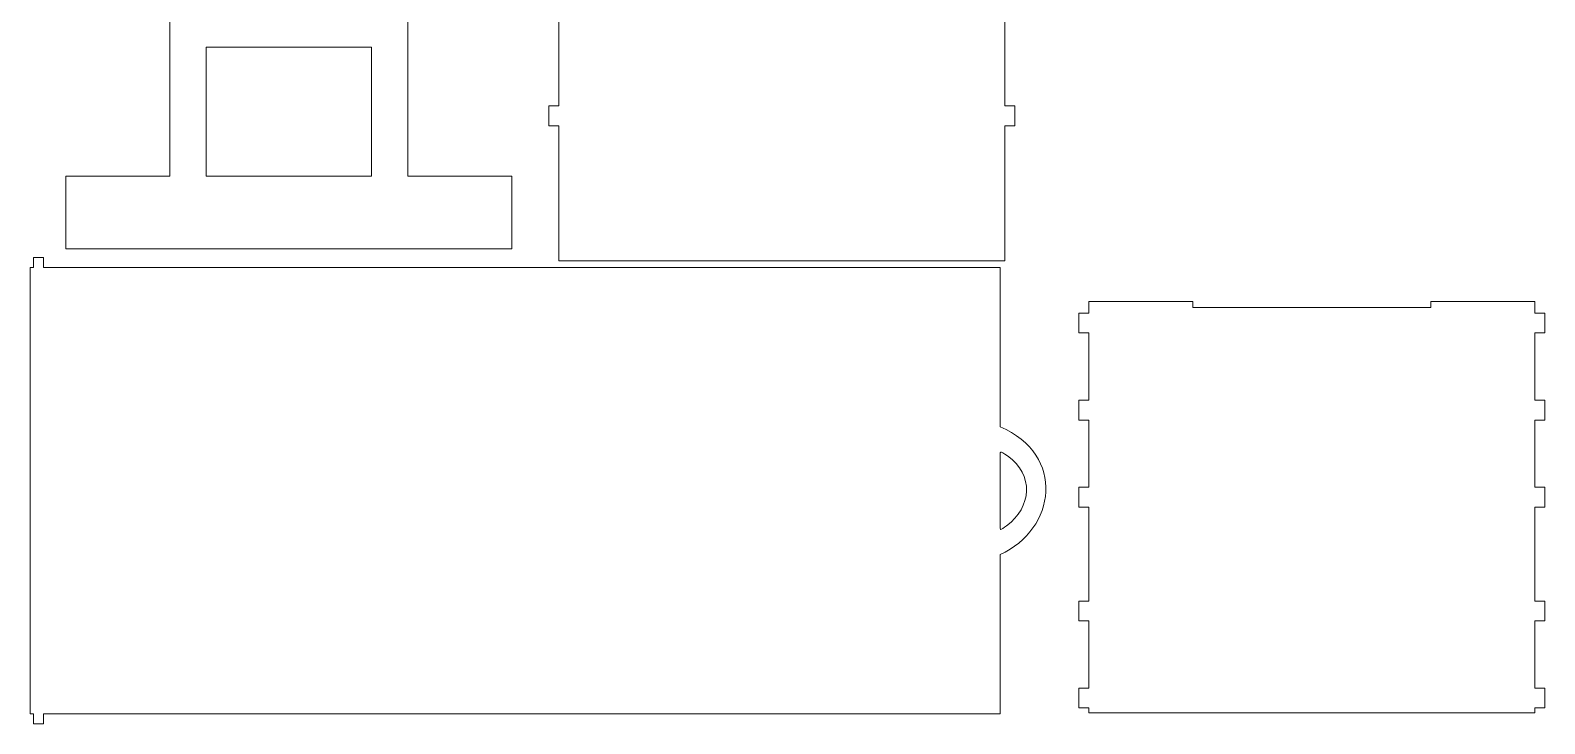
# Model space of a CAD drawing. Header units: centimetres. Extents: x -259 to 261, y 17 to 228.
# Drawn here: x 94.74 to 140.87, y 176.21 to 197.31 of the extents above; entities that cross this region are included whole.
import ezdxf

# ---------------------------------------------------------------- set-up
doc = ezdxf.new("R2010")
doc.units = ezdxf.units.CM
doc.header["$MEASUREMENT"] = 0
doc.layers.add('layer 1', color=7, linetype='Continuous')

msp = doc.modelspace()

# ---------------------------------------------------------------- linework, layer by layer
at = {"layer": 'layer 1', "color": 250, "lineweight": 18}
for points, knots in [([(124.42167, 217.29411), (124.42167, 217.29411), (110.83797, 217.29411), (110.83797, 217.29411), (110.83797, 217.29411), (110.83797, 217.29411), (110.83797, 215.91173), (110.83797, 215.91173), (110.83797, 215.91173), (110.83797, 215.91173), (110.53611, 215.91173), (110.53611, 215.91173), (110.53611, 215.91173), (110.53611, 215.91173), (110.53611, 215.30801), (110.53611, 215.30801), (110.53611, 215.30801), (110.53611, 215.30801), (110.83797, 215.30801), (110.83797, 215.30801), (110.83797, 215.30801), (110.83797, 215.30801), (110.83797, 210.68659), (110.83797, 210.68659), (110.83797, 210.68659), (110.83797, 210.68659), (110.53611, 210.68659), (110.53611, 210.68659), (110.53611, 210.68659), (110.53611, 210.68659), (110.53611, 210.08287), (110.53611, 210.08287), (110.53611, 210.08287), (110.53611, 210.08287), (110.83797, 210.08287), (110.83797, 210.08287), (110.83797, 210.08287), (110.83797, 210.08287), (110.83797, 205.46144), (110.83797, 205.46144), (110.83797, 205.46144), (110.83797, 205.46144), (110.53611, 205.46144), (110.53611, 205.46144), (110.53611, 205.46144), (110.53611, 205.46144), (110.53611, 204.85772), (110.53611, 204.85772), (110.53611, 204.85772), (110.53611, 204.85772), (110.83797, 204.85772), (110.83797, 204.85772), (110.83797, 204.85772), (110.83797, 204.85772), (110.83797, 200.43706), (110.83797, 200.43706), (110.83797, 200.43706), (110.83797, 200.43706), (110.53611, 200.43706), (110.53611, 200.43706), (110.53611, 200.43706), (110.53611, 200.43706), (110.53611, 199.83333), (110.53611, 199.83333), (110.53611, 199.83333), (110.53611, 199.83333), (110.83797, 199.83333), (110.83797, 199.83333), (110.83797, 199.83333), (110.83797, 199.83333), (110.83797, 195.01114), (110.83797, 195.01114), (110.83797, 195.01114), (110.83797, 195.01114), (110.53611, 195.01114), (110.53611, 195.01114), (110.53611, 195.01114), (110.53611, 195.01114), (110.53611, 194.40742), (110.53611, 194.40742), (110.53611, 194.40742), (110.53611, 194.40742), (110.83797, 194.40742), (110.83797, 194.40742), (110.83797, 194.40742), (110.83797, 194.40742), (110.83797, 190.29386), (110.83797, 190.29386), (110.83797, 190.29386), (110.83797, 190.29386), (124.42167, 190.29386), (124.42167, 190.29386), (124.42167, 190.29386), (124.42167, 190.29386), (124.42167, 194.40742), (124.42167, 194.40742), (124.42167, 194.40742), (124.42167, 194.40742), (124.72353, 194.40742), (124.72353, 194.40742), (124.72353, 194.40742), (124.72353, 194.40742), (124.72353, 195.01114), (124.72353, 195.01114), (124.72353, 195.01114), (124.72353, 195.01114), (124.42167, 195.01114), (124.42167, 195.01114), (124.42167, 195.01114), (124.42167, 195.01114), (124.42167, 199.83333), (124.42167, 199.83333), (124.42167, 199.83333), (124.42167, 199.83333), (124.72353, 199.83333), (124.72353, 199.83333), (124.72353, 199.83333), (124.72353, 199.83333), (124.72353, 200.43706), (124.72353, 200.43706), (124.72353, 200.43706), (124.72353, 200.43706), (124.42167, 200.43706), (124.42167, 200.43706), (124.42167, 200.43706), (124.42167, 200.43706), (124.42167, 204.85772), (124.42167, 204.85772), (124.42167, 204.85772), (124.42167, 204.85772), (124.72353, 204.85772), (124.72353, 204.85772), (124.72353, 204.85772), (124.72353, 204.85772), (124.72353, 205.46144), (124.72353, 205.46144), (124.72353, 205.46144), (124.72353, 205.46144), (124.42167, 205.46144), (124.42167, 205.46144), (124.42167, 205.46144), (124.42167, 205.46144), (124.42167, 210.08287), (124.42167, 210.08287), (124.42167, 210.08287), (124.42167, 210.08287), (124.72353, 210.08287), (124.72353, 210.08287), (124.72353, 210.08287), (124.72353, 210.08287), (124.72353, 210.68659), (124.72353, 210.68659), (124.72353, 210.68659), (124.72353, 210.68659), (124.42167, 210.68659), (124.42167, 210.68659), (124.42167, 210.68659), (124.42167, 210.68659), (124.42167, 215.30801), (124.42167, 215.30801), (124.42167, 215.30801), (124.42167, 215.30801), (124.72353, 215.30801), (124.72353, 215.30801), (124.72353, 215.30801), (124.72353, 215.30801), (124.72353, 215.91173), (124.72353, 215.91173), (124.72353, 215.91173), (124.72353, 215.91173), (124.42167, 215.91173), (124.42167, 215.91173), (124.42167, 215.91173), (124.42167, 215.91173), (124.42167, 217.29411), (124.42167, 217.29411)], [0, 0, 0, 0, 0.02222222, 0.02222222, 0.02222222, 0.02222222, 0.04444444, 0.04444444, 0.04444444, 0.04444444, 0.06666667, 0.06666667, 0.06666667, 0.06666667, 0.08888889, 0.08888889, 0.08888889, 0.08888889, 0.11111111, 0.11111111, 0.11111111, 0.11111111, 0.13333333, 0.13333333, 0.13333333, 0.13333333, 0.15555556, 0.15555556, 0.15555556, 0.15555556, 0.17777778, 0.17777778, 0.17777778, 0.17777778, 0.2, 0.2, 0.2, 0.2, 0.22222222, 0.22222222, 0.22222222, 0.22222222, 0.24444444, 0.24444444, 0.24444444, 0.24444444, 0.26666667, 0.26666667, 0.26666667, 0.26666667, 0.28888889, 0.28888889, 0.28888889, 0.28888889, 0.31111111, 0.31111111, 0.31111111, 0.31111111, 0.33333333, 0.33333333, 0.33333333, 0.33333333, 0.35555556, 0.35555556, 0.35555556, 0.35555556, 0.37777778, 0.37777778, 0.37777778, 0.37777778, 0.4, 0.4, 0.4, 0.4, 0.42222222, 0.42222222, 0.42222222, 0.42222222, 0.44444444, 0.44444444, 0.44444444, 0.44444444, 0.46666667, 0.46666667, 0.46666667, 0.46666667, 0.48888889, 0.48888889, 0.48888889, 0.48888889, 0.51111111, 0.51111111, 0.51111111, 0.51111111, 0.53333333, 0.53333333, 0.53333333, 0.53333333, 0.55555556, 0.55555556, 0.55555556, 0.55555556, 0.57777778, 0.57777778, 0.57777778, 0.57777778, 0.6, 0.6, 0.6, 0.6, 0.62222222, 0.62222222, 0.62222222, 0.62222222, 0.64444444, 0.64444444, 0.64444444, 0.64444444, 0.66666667, 0.66666667, 0.66666667, 0.66666667, 0.68888889, 0.68888889, 0.68888889, 0.68888889, 0.71111111, 0.71111111, 0.71111111, 0.71111111, 0.73333333, 0.73333333, 0.73333333, 0.73333333, 0.75555556, 0.75555556, 0.75555556, 0.75555556, 0.77777778, 0.77777778, 0.77777778, 0.77777778, 0.8, 0.8, 0.8, 0.8, 0.82222222, 0.82222222, 0.82222222, 0.82222222, 0.84444444, 0.84444444, 0.84444444, 0.84444444, 0.86666667, 0.86666667, 0.86666667, 0.86666667, 0.88888889, 0.88888889, 0.88888889, 0.88888889, 0.91111111, 0.91111111, 0.91111111, 0.91111111, 0.93333333, 0.93333333, 0.93333333, 0.93333333, 0.95555556, 0.95555556, 0.95555556, 0.95555556, 1, 1, 1, 1]), ([(95.82197, 192.87311), (95.82197, 192.87311), (98.99149, 192.87311), (98.99149, 192.87311), (98.99149, 192.87311), (98.99149, 192.87311), (98.99149, 215.00951), (98.99149, 215.00951), (98.99149, 215.00951), (98.99149, 215.00951), (95.82197, 215.00951), (95.82197, 215.00951), (95.82197, 215.00951), (95.82197, 215.00951), (95.82197, 217.22315), (95.82197, 217.22315), (95.82197, 217.22315), (95.82197, 217.22315), (109.40566, 217.22315), (109.40566, 217.22315), (109.40566, 217.22315), (109.40566, 217.22315), (109.40566, 215.00951), (109.40566, 215.00951), (109.40566, 215.00951), (109.40566, 215.00951), (106.23613, 215.00951), (106.23613, 215.00951), (106.23613, 215.00951), (106.23613, 215.00951), (106.23613, 192.87311), (106.23613, 192.87311), (106.23613, 192.87311), (106.23613, 192.87311), (109.40566, 192.87311), (109.40566, 192.87311), (109.40566, 192.87311), (109.40566, 192.87311), (109.40566, 190.65947), (109.40566, 190.65947), (109.40566, 190.65947), (109.40566, 190.65947), (95.82197, 190.65947), (95.82197, 190.65947), (95.82197, 190.65947), (95.82197, 190.65947), (95.82197, 192.87311), (95.82197, 192.87311)], [0, 0, 0, 0, 0.07692308, 0.07692308, 0.07692308, 0.07692308, 0.15384615, 0.15384615, 0.15384615, 0.15384615, 0.23076923, 0.23076923, 0.23076923, 0.23076923, 0.30769231, 0.30769231, 0.30769231, 0.30769231, 0.38461538, 0.38461538, 0.38461538, 0.38461538, 0.46153846, 0.46153846, 0.46153846, 0.46153846, 0.53846154, 0.53846154, 0.53846154, 0.53846154, 0.61538462, 0.61538462, 0.61538462, 0.61538462, 0.69230769, 0.69230769, 0.69230769, 0.69230769, 0.76923077, 0.76923077, 0.76923077, 0.76923077, 0.84615385, 0.84615385, 0.84615385, 0.84615385, 1, 1, 1, 1]), ([(100.09831, 192.87311), (100.09831, 192.87311), (100.09831, 196.79729), (100.09831, 196.79729), (100.09831, 196.79729), (100.09831, 196.79729), (105.12931, 196.79729), (105.12931, 196.79729), (105.12931, 196.79729), (105.12931, 196.79729), (105.12931, 192.87311), (105.12931, 192.87311), (105.12931, 192.87311), (105.12931, 192.87311), (100.09831, 192.87311), (100.09831, 192.87311)], [0, 0, 0, 0, 0.2, 0.2, 0.2, 0.2, 0.4, 0.4, 0.4, 0.4, 0.6, 0.6, 0.6, 0.6, 1, 1, 1, 1]), ([(94.84113, 190.39592), (94.84113, 190.39592), (94.84162, 190.09406), (94.84162, 190.09406), (94.84162, 190.09406), (94.84162, 190.09406), (94.74002, 190.09406), (94.74002, 190.09406), (94.74002, 190.09406), (94.74002, 190.09406), (94.741, 176.51035), (94.741, 176.51035), (94.741, 176.51035), (94.741, 176.51035), (94.84162, 176.51035), (94.84162, 176.51035), (94.84162, 176.51035), (94.84162, 176.51035), (94.84064, 176.20849), (94.84064, 176.20849), (94.84064, 176.20849), (94.84064, 176.20849), (95.14349, 176.20849), (95.14349, 176.20849), (95.14349, 176.20849), (95.14349, 176.20849), (95.14349, 176.51035), (95.14349, 176.51035), (95.14349, 176.51035), (95.14349, 176.51035), (124.27923, 176.51035), (124.27923, 176.51035), (124.27923, 176.51035), (124.27923, 176.51035), (124.27923, 181.3564), (124.27923, 181.3564), (124.27923, 181.3564), (125.98431, 182.12071), (126.2865, 184.39089), (124.27923, 185.248), (124.27923, 185.248), (124.27923, 185.248), (124.27923, 190.09406), (124.27923, 190.09406), (124.27923, 190.09406), (124.27923, 190.09406), (95.14349, 190.09406), (95.14349, 190.09406), (95.14349, 190.09406), (95.14349, 190.09406), (95.14349, 190.39592), (95.14349, 190.39592), (95.14349, 190.39592), (95.14349, 190.39592), (94.84113, 190.39592), (94.84113, 190.39592)], [0, 0, 0, 0, 0.06666667, 0.06666667, 0.06666667, 0.06666667, 0.13333333, 0.13333333, 0.13333333, 0.13333333, 0.2, 0.2, 0.2, 0.2, 0.26666667, 0.26666667, 0.26666667, 0.26666667, 0.33333333, 0.33333333, 0.33333333, 0.33333333, 0.4, 0.4, 0.4, 0.4, 0.46666667, 0.46666667, 0.46666667, 0.46666667, 0.53333333, 0.53333333, 0.53333333, 0.53333333, 0.6, 0.6, 0.6, 0.6, 0.66666667, 0.66666667, 0.66666667, 0.66666667, 0.73333333, 0.73333333, 0.73333333, 0.73333333, 0.8, 0.8, 0.8, 0.8, 0.86666667, 0.86666667, 0.86666667, 0.86666667, 1, 1, 1, 1]), ([(124.27923, 184.26324), (124.27923, 184.26324), (124.27923, 182.28367), (124.27923, 182.28367), (124.27923, 182.28367), (124.27923, 182.06547), (124.27493, 182.08924), (124.4766, 182.23579), (124.4766, 182.23579), (125.23975, 182.79047), (125.32253, 183.79353), (124.50554, 184.3598), (124.50554, 184.3598), (124.24999, 184.53689), (124.27923, 184.52687), (124.27923, 184.26324)], [0, 0, 0, 0, 0.2, 0.2, 0.2, 0.2, 0.4, 0.4, 0.4, 0.4, 0.6, 0.6, 0.6, 0.6, 1, 1, 1, 1])]:
    msp.add_open_spline(points, degree=3, knots=knots, dxfattribs=at)
at = {"layer": 'layer 1', "color": 250, "lineweight": 9}
msp.add_open_spline([(126.98181, 177.29025), (126.98181, 177.29025), (126.67995, 177.29025), (126.67995, 177.29025), (126.67995, 177.29025), (126.67995, 177.29025), (126.67995, 176.68653), (126.67995, 176.68653), (126.67995, 176.68653), (126.67995, 176.68653), (126.98181, 176.68653), (126.98181, 176.68653), (126.98181, 176.68653), (126.98181, 176.68653), (126.98181, 176.53582), (126.98181, 176.53582), (126.98181, 176.53582), (126.98181, 176.53582), (140.56551, 176.53582), (140.56551, 176.53582), (140.56551, 176.53582), (140.56551, 176.53582), (140.56551, 176.68653), (140.56551, 176.68653), (140.56551, 176.68653), (140.56551, 176.68653), (140.86737, 176.68653), (140.86737, 176.68653), (140.86737, 176.68653), (140.86737, 176.68653), (140.86737, 177.29025), (140.86737, 177.29025), (140.86737, 177.29025), (140.86737, 177.29025), (140.56551, 177.29025), (140.56551, 177.29025), (140.56551, 177.29025), (140.56551, 177.29025), (140.56551, 179.33684), (140.56551, 179.33684), (140.56551, 179.33684), (140.56551, 179.33684), (140.86737, 179.33684), (140.86737, 179.33684), (140.86737, 179.33684), (140.86737, 179.33684), (140.86737, 179.94056), (140.86737, 179.94056), (140.86737, 179.94056), (140.86737, 179.94056), (140.56551, 179.94056), (140.56551, 179.94056), (140.56551, 179.94056), (140.56551, 179.94056), (140.56551, 182.80062), (140.56551, 182.80062), (140.56551, 182.80062), (140.56551, 182.80062), (140.86737, 182.80062), (140.86737, 182.80062), (140.86737, 182.80062), (140.86737, 182.80062), (140.86737, 183.40434), (140.86737, 183.40434), (140.86737, 183.40434), (140.86737, 183.40434), (140.56551, 183.40434), (140.56551, 183.40434), (140.56551, 183.40434), (140.56551, 183.40434), (140.56551, 185.45093), (140.56551, 185.45093), (140.56551, 185.45093), (140.56551, 185.45093), (140.86737, 185.45093), (140.86737, 185.45093), (140.86737, 185.45093), (140.86737, 185.45093), (140.86737, 186.05465), (140.86737, 186.05465), (140.86737, 186.05465), (140.86737, 186.05465), (140.56551, 186.05465), (140.56551, 186.05465), (140.56551, 186.05465), (140.56551, 186.05465), (140.56551, 188.10125), (140.56551, 188.10125), (140.56551, 188.10125), (140.56551, 188.10125), (140.86737, 188.10125), (140.86737, 188.10125), (140.86737, 188.10125), (140.86737, 188.10125), (140.86737, 188.70497), (140.86737, 188.70497), (140.86737, 188.70497), (140.86737, 188.70497), (140.56551, 188.70497), (140.56551, 188.70497), (140.56551, 188.70497), (140.56551, 188.70497), (140.56551, 189.05714), (140.56551, 189.05714), (140.56551, 189.05714), (140.56551, 189.05714), (137.39598, 189.05714), (137.39598, 189.05714), (137.39598, 189.05714), (137.39598, 189.05714), (137.39598, 188.88105), (137.39598, 188.88105), (137.39598, 188.88105), (137.39598, 188.88105), (130.15134, 188.88105), (130.15134, 188.88105), (130.15134, 188.88105), (130.15134, 188.88105), (130.15134, 189.05714), (130.15134, 189.05714), (130.15134, 189.05714), (130.15134, 189.05714), (126.98181, 189.05714), (126.98181, 189.05714), (126.98181, 189.05714), (126.98181, 189.05714), (126.98181, 188.70497), (126.98181, 188.70497), (126.98181, 188.70497), (126.98181, 188.70497), (126.67995, 188.70497), (126.67995, 188.70497), (126.67995, 188.70497), (126.67995, 188.70497), (126.67995, 188.10125), (126.67995, 188.10125), (126.67995, 188.10125), (126.67995, 188.10125), (126.98181, 188.10125), (126.98181, 188.10125), (126.98181, 188.10125), (126.98181, 188.10125), (126.98181, 186.05465), (126.98181, 186.05465), (126.98181, 186.05465), (126.98181, 186.05465), (126.67995, 186.05465), (126.67995, 186.05465), (126.67995, 186.05465), (126.67995, 186.05465), (126.67995, 185.45093), (126.67995, 185.45093), (126.67995, 185.45093), (126.67995, 185.45093), (126.98181, 185.45093), (126.98181, 185.45093), (126.98181, 185.45093), (126.98181, 185.45093), (126.98181, 183.40434), (126.98181, 183.40434), (126.98181, 183.40434), (126.98181, 183.40434), (126.67995, 183.40434), (126.67995, 183.40434), (126.67995, 183.40434), (126.67995, 183.40434), (126.67995, 182.80062), (126.67995, 182.80062), (126.67995, 182.80062), (126.67995, 182.80062), (126.98181, 182.80062), (126.98181, 182.80062), (126.98181, 182.80062), (126.98181, 182.80062), (126.98181, 179.94056), (126.98181, 179.94056), (126.98181, 179.94056), (126.98181, 179.94056), (126.67995, 179.94056), (126.67995, 179.94056), (126.67995, 179.94056), (126.67995, 179.94056), (126.67995, 179.33684), (126.67995, 179.33684), (126.67995, 179.33684), (126.67995, 179.33684), (126.98181, 179.33684), (126.98181, 179.33684), (126.98181, 179.33684), (126.98181, 179.33684), (126.98181, 177.29025), (126.98181, 177.29025)], degree=3, knots=[0, 0, 0, 0, 0.02040816, 0.02040816, 0.02040816, 0.02040816, 0.04081633, 0.04081633, 0.04081633, 0.04081633, 0.06122449, 0.06122449, 0.06122449, 0.06122449, 0.08163265, 0.08163265, 0.08163265, 0.08163265, 0.10204082, 0.10204082, 0.10204082, 0.10204082, 0.12244898, 0.12244898, 0.12244898, 0.12244898, 0.14285714, 0.14285714, 0.14285714, 0.14285714, 0.16326531, 0.16326531, 0.16326531, 0.16326531, 0.18367347, 0.18367347, 0.18367347, 0.18367347, 0.20408163, 0.20408163, 0.20408163, 0.20408163, 0.2244898, 0.2244898, 0.2244898, 0.2244898, 0.24489796, 0.24489796, 0.24489796, 0.24489796, 0.26530612, 0.26530612, 0.26530612, 0.26530612, 0.28571429, 0.28571429, 0.28571429, 0.28571429, 0.30612245, 0.30612245, 0.30612245, 0.30612245, 0.32653061, 0.32653061, 0.32653061, 0.32653061, 0.34693878, 0.34693878, 0.34693878, 0.34693878, 0.36734694, 0.36734694, 0.36734694, 0.36734694, 0.3877551, 0.3877551, 0.3877551, 0.3877551, 0.40816327, 0.40816327, 0.40816327, 0.40816327, 0.42857143, 0.42857143, 0.42857143, 0.42857143, 0.44897959, 0.44897959, 0.44897959, 0.44897959, 0.46938776, 0.46938776, 0.46938776, 0.46938776, 0.48979592, 0.48979592, 0.48979592, 0.48979592, 0.51020408, 0.51020408, 0.51020408, 0.51020408, 0.53061224, 0.53061224, 0.53061224, 0.53061224, 0.55102041, 0.55102041, 0.55102041, 0.55102041, 0.57142857, 0.57142857, 0.57142857, 0.57142857, 0.59183673, 0.59183673, 0.59183673, 0.59183673, 0.6122449, 0.6122449, 0.6122449, 0.6122449, 0.63265306, 0.63265306, 0.63265306, 0.63265306, 0.65306122, 0.65306122, 0.65306122, 0.65306122, 0.67346939, 0.67346939, 0.67346939, 0.67346939, 0.69387755, 0.69387755, 0.69387755, 0.69387755, 0.71428571, 0.71428571, 0.71428571, 0.71428571, 0.73469388, 0.73469388, 0.73469388, 0.73469388, 0.75510204, 0.75510204, 0.75510204, 0.75510204, 0.7755102, 0.7755102, 0.7755102, 0.7755102, 0.79591837, 0.79591837, 0.79591837, 0.79591837, 0.81632653, 0.81632653, 0.81632653, 0.81632653, 0.83673469, 0.83673469, 0.83673469, 0.83673469, 0.85714286, 0.85714286, 0.85714286, 0.85714286, 0.87755102, 0.87755102, 0.87755102, 0.87755102, 0.89795918, 0.89795918, 0.89795918, 0.89795918, 0.91836735, 0.91836735, 0.91836735, 0.91836735, 0.93877551, 0.93877551, 0.93877551, 0.93877551, 0.95918367, 0.95918367, 0.95918367, 0.95918367, 1, 1, 1, 1], dxfattribs=at)

doc.saveas('drawing.dxf')
